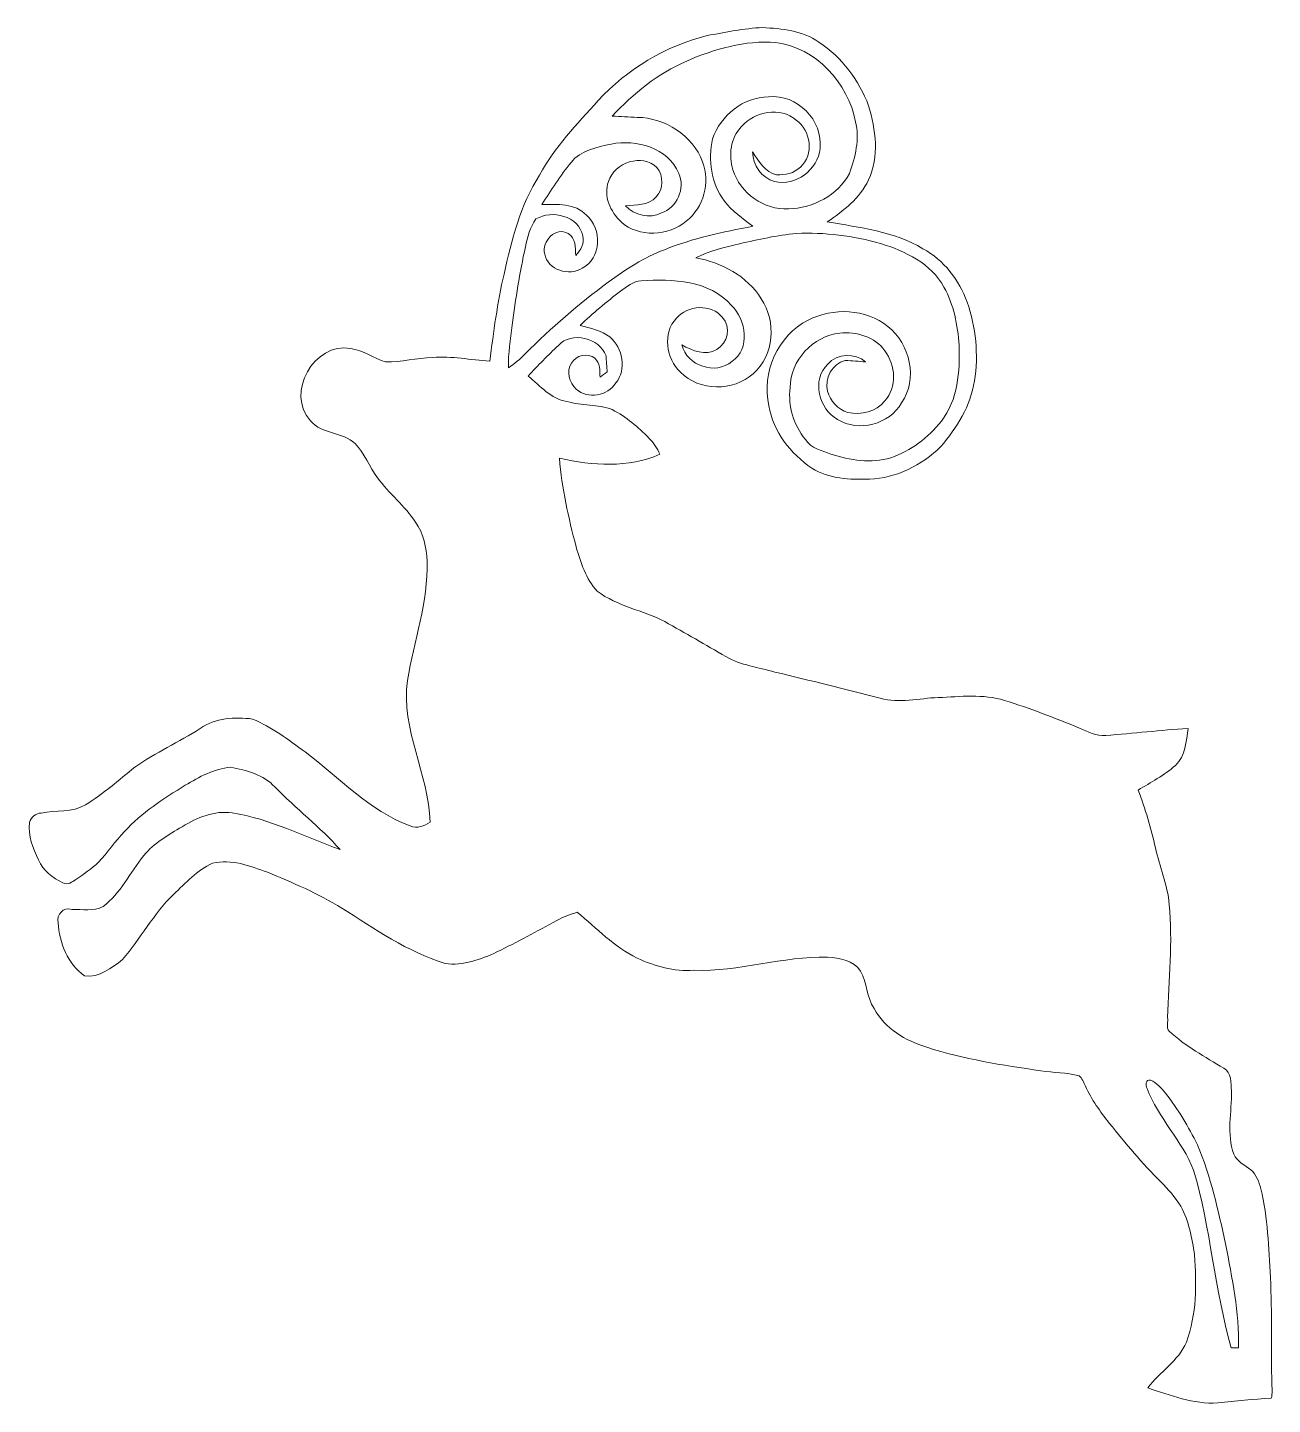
# Model space of a CAD drawing. Header units: centimetres. Extents: x -14.4 to 14.4, y -15.9 to 15.9.
import ezdxf

# ---------------------------------------------------------------- set-up
doc = ezdxf.new("R2010")
doc.units = ezdxf.units.CM
doc.header["$MEASUREMENT"] = 0
doc.layers.add('Layer 1', color=7, linetype='Continuous')

msp = doc.modelspace()

# ---------------------------------------------------------------- linework, layer by layer
at = {"layer": 'Layer 1', "color": 253, "lineweight": 9}
for points, knots in [([(1.30182, 15.685), (1.72727, 15.75626), (2.15096, 15.85187), (2.58347, 15.8695), (2.58347, 15.8695), (3.03043, 15.84375), (3.50986, 15.80212), (3.88486, 15.52943), (3.88486, 15.52943), (4.41826, 15.18829), (4.80491, 14.65136), (5.0321, 14.06646), (5.0321, 14.06646), (5.18767, 13.51436), (5.29315, 12.88818), (5.02575, 12.35196), (5.02575, 12.35196), (4.82925, 11.93109), (4.4546, 11.63794), (4.07748, 11.38746), (4.07748, 11.38746), (4.82854, 11.24953), (5.617, 11.17156), (6.2841, 10.76693), (6.2841, 10.76693), (6.76635, 10.5034), (7.12583, 10.04691), (7.3054, 9.53185), (7.3054, 9.53185), (7.50754, 8.95189), (7.57421, 8.32218), (7.47543, 7.71434), (7.47543, 7.71434), (7.38442, 7.14319), (7.07221, 6.62955), (6.6958, 6.20128), (6.6958, 6.20128), (6.26294, 5.76771), (5.67098, 5.46997), (5.0522, 5.45233), (5.0522, 5.45233), (4.60206, 5.42975), (4.11382, 5.45445), (3.72223, 5.70316), (3.72223, 5.70316), (3.23117, 6.039), (2.82371, 6.54171), (2.73093, 7.14319), (2.73093, 7.14319), (2.5563, 7.90131), (2.93236, 8.76774), (3.6358, 9.11769), (3.6358, 9.11769), (4.21224, 9.41014), (4.96401, 9.38651), (5.47695, 8.97376), (5.47695, 8.97376), (5.99095, 8.57124), (6.17086, 7.75844), (5.79445, 7.20811), (5.79445, 7.20811), (5.5147, 6.71457), (4.79962, 6.52724), (4.31596, 6.8271), (4.31596, 6.8271), (3.88169, 7.0617), (3.70883, 7.74256), (4.09053, 8.10063), (4.09053, 8.10063), (4.30255, 8.35781), (4.71707, 8.36592), (4.9633, 8.15249), (4.9633, 8.15249), (4.80738, 8.16907), (4.65004, 8.18459), (4.49376, 8.18565), (4.49376, 8.18565), (4.19037, 8.12004), (4.00587, 7.77008), (4.08277, 7.47727), (4.08277, 7.47727), (4.14909, 7.25326), (4.32548, 7.05359), (4.55443, 6.99079), (4.55443, 6.99079), (4.85112, 6.92553), (5.21095, 6.99362), (5.40075, 7.24973), (5.40075, 7.24973), (5.69355, 7.56829), (5.65792, 8.07805), (5.40569, 8.4079), (5.40569, 8.4079), (5.18132, 8.74163), (4.74529, 8.85311), (4.3657, 8.8203), (4.3657, 8.8203), (3.74587, 8.74763), (3.22446, 8.18989), (3.22058, 7.56124), (3.22058, 7.56124), (3.16731, 7.13367), (3.29572, 6.69375), (3.57442, 6.36461), (3.57442, 6.36461), (3.70212, 6.16177), (3.94977, 6.10391), (4.15932, 6.02806), (4.15932, 6.02806), (4.6003, 5.88801), (5.0903, 5.79805), (5.54221, 5.94445), (5.54221, 5.94445), (6.00576, 6.09615), (6.40617, 6.40942), (6.71132, 6.78477), (6.71132, 6.78477), (7.09549, 7.28113), (7.1403, 7.93624), (7.1216, 8.53843), (7.1216, 8.53843), (7.08703, 9.00057), (7.00024, 9.47294), (6.76988, 9.8804), (6.76988, 9.8804), (6.47319, 10.4265), (5.87453, 10.71189), (5.3055, 10.88581), (5.3055, 10.88581), (4.67544, 11.06114), (4.01821, 11.1504), (3.36416, 11.11759), (3.36416, 11.11759), (2.92072, 11.08055), (2.48716, 10.97612), (2.05359, 10.88158), (2.05359, 10.88158), (1.70681, 10.80432), (1.36039, 10.71295), (1.03971, 10.55738), (1.03971, 10.55738), (1.63837, 10.44766), (2.22504, 10.13934), (2.55277, 9.61123), (2.55277, 9.61123), (2.90167, 9.08594), (2.85934, 8.30807), (2.36792, 7.88297), (2.36792, 7.88297), (1.90331, 7.47092), (1.12332, 7.47057), (0.68552, 7.92142), (0.68552, 7.92142), (0.35814, 8.22904), (0.26607, 8.82277), (0.59592, 9.16108), (0.59592, 9.16108), (0.85168, 9.46976), (1.40201, 9.50363), (1.65883, 9.17766), (1.65883, 9.17766), (1.86909, 8.96635), (1.77843, 8.5797), (1.52513, 8.44459), (1.52513, 8.44459), (1.26902, 8.27526), (0.96175, 8.41919), (0.7208, 8.54549), (0.7208, 8.54549), (0.83933, 8.06641), (1.49832, 7.83887), (1.87509, 8.16519), (1.87509, 8.16519), (2.31112, 8.45235), (2.20317, 9.13145), (1.86944, 9.45883), (1.86944, 9.45883), (1.34945, 10.03844), (0.50278, 10.07584), (-0.21794, 10.02398), (-0.21794, 10.02398), (-0.40527, 10.02045), (-0.55238, 9.88816), (-0.69948, 9.78762), (-0.69948, 9.78762), (-1.01804, 9.53362), (-1.33801, 9.27926), (-1.62905, 8.99351), (-1.62905, 8.99351), (-1.3874, 8.94165), (-1.14363, 8.87851), (-0.94078, 8.72928), (-0.94078, 8.72928), (-0.64551, 8.47952), (-0.54673, 7.97716), (-0.80391, 7.66813), (-0.80391, 7.66813), (-0.98735, 7.37038), (-1.4576, 7.28536), (-1.71866, 7.52843), (-1.71866, 7.52843), (-1.876, 7.67271), (-1.95996, 7.94153), (-1.82555, 8.12603), (-1.82555, 8.12603), (-1.72713, 8.30807), (-1.45055, 8.3691), (-1.28792, 8.24139), (-1.28792, 8.24139), (-1.16586, 8.13097), (-1.17185, 7.95211), (-1.16868, 7.80112), (-1.16868, 7.80112), (-1.11365, 7.84205), (-1.05861, 7.88297), (-1.00287, 7.92354), (-1.00287, 7.92354), (-1.00958, 8.01702), (-1.02333, 8.204), (-1.03004, 8.29748), (-1.03004, 8.29748), (-1.18244, 8.71094), (-1.82414, 8.87004), (-2.13, 8.53631), (-2.13, 8.53631), (-2.36742, 8.3056), (-2.60484, 8.07453), (-2.82744, 7.82864), (-2.82744, 7.82864), (-2.55086, 7.60604), (-2.3078, 7.29454), (-1.9335, 7.24303), (-1.9335, 7.24303), (-1.59413, 7.12661), (-1.21772, 7.19329), (-0.88716, 7.05288), (-0.88716, 7.05288), (-0.56331, 6.8899), (-0.28815, 6.64578), (-0.03415, 6.39037), (-0.03415, 6.39037), (0.07239, 6.2863), (0.15036, 6.15753), (0.21139, 6.02242), (0.21139, 6.02242), (-0.51745, 5.70139), (-1.34295, 5.7596), (-2.10248, 5.93352), (-2.10248, 5.93352), (-2.06015, 5.23996), (-1.89082, 4.56121), (-1.72219, 3.88917), (-1.72219, 3.88917), (-1.60824, 3.5304), (-1.50347, 3.14093), (-1.23288, 2.86435), (-1.23288, 2.86435), (-0.77075, 2.51792), (-0.18161, 2.42444), (0.32463, 2.16268), (0.32463, 2.16268), (0.80017, 1.90197), (1.26549, 1.62293), (1.73786, 1.35623), (1.73786, 1.35623), (2.08323, 1.15479), (2.48575, 1.10399), (2.86533, 0.99957), (2.86533, 0.99957), (3.67919, 0.80907), (4.4867, 0.59282), (5.2988, 0.39526), (5.2988, 0.39526), (5.73906, 0.26861), (6.19309, 0.39667), (6.639, 0.40937), (6.639, 0.40937), (7.14735, 0.4323), (7.67511, 0.49721), (8.17005, 0.34376), (8.17005, 0.34376), (8.75636, 0.16172), (9.33175, -0.05559), (9.89689, -0.29548), (9.89689, -0.29548), (10.09234, -0.37662), (10.28707, -0.48986), (10.50862, -0.46411), (10.50862, -0.46411), (11.14221, -0.42001), (11.77297, -0.34063), (12.40727, -0.30077), (12.40727, -0.30077), (12.36564, -0.59993), (12.35082, -0.93401), (12.11517, -1.15767), (12.11517, -1.15767), (11.85376, -1.38274), (11.54861, -1.54855), (11.25368, -1.72493), (11.25368, -1.72493), (11.4202, -2.15673), (11.55002, -2.60229), (11.65232, -3.05385), (11.65232, -3.05385), (11.74581, -3.4927), (11.93596, -3.91039), (11.97229, -4.3616), (11.97229, -4.3616), (12.05202, -5.23119), (11.96665, -6.10326), (11.93243, -6.97286), (11.93243, -6.97286), (11.95889, -7.05964), (11.89045, -7.20816), (11.97123, -7.28718), (11.97123, -7.28718), (12.34694, -7.6329), (12.79709, -7.88055), (13.23171, -8.14302), (13.23171, -8.14302), (13.41198, -8.24145), (13.40245, -8.48733), (13.40633, -8.66478), (13.40633, -8.66478), (13.4215, -9.15196), (13.28639, -9.65855), (13.46631, -10.12775), (13.46631, -10.12775), (13.53651, -10.30096), (13.7189, -10.3761), (13.85754, -10.48441), (13.85754, -10.48441), (13.9803, -10.59765), (14.04945, -10.76134), (14.08402, -10.92291), (14.08402, -10.92291), (14.25265, -11.59142), (14.26429, -12.28393), (14.30592, -12.96831), (14.30592, -12.96831), (14.35425, -13.79134), (14.31333, -14.61614), (14.34331, -15.43988), (14.34331, -15.43988), (14.34508, -15.54359), (14.35531, -15.64978), (14.3285, -15.75173), (14.3285, -15.75173), (13.9161, -15.78595), (13.50229, -15.80853), (13.09166, -15.86568), (13.09166, -15.86568), (12.5318, -15.9006), (11.99981, -15.68858), (11.47664, -15.5196), (11.47664, -15.5196), (11.74934, -15.14566), (12.18608, -14.90048), (12.36811, -14.46198), (12.36811, -14.46198), (12.60588, -13.82239), (12.60518, -13.12283), (12.55473, -12.45114), (12.55473, -12.45114), (12.50146, -12.0645), (12.42667, -11.66868), (12.23652, -11.32331), (12.23652, -11.32331), (12.10741, -11.11729), (11.94901, -10.93208), (11.7765, -10.76204), (11.7765, -10.76204), (11.34929, -10.33977), (10.963, -9.87833), (10.58835, -9.40949), (10.58835, -9.40949), (10.37774, -9.1435), (10.17807, -8.86551), (10.0359, -8.55612), (10.0359, -8.55612), (9.99215, -8.47357), (9.96181, -8.37832), (9.89126, -8.31447), (9.89126, -8.31447), (9.60163, -8.24744), (9.30247, -8.24321), (9.00896, -8.19982), (9.00896, -8.19982), (8.11996, -8.07776), (7.2299, -7.93029), (6.3723, -7.65936), (6.3723, -7.65936), (5.8837, -7.50343), (5.40251, -7.2325), (5.15663, -6.7626), (5.15663, -6.7626), (4.98659, -6.5026), (4.99717, -6.17417), (4.84795, -5.90676), (4.84795, -5.90676), (4.68849, -5.6517), (4.36076, -5.59561), (4.08453, -5.58115), (4.08453, -5.58115), (3.04384, -5.55222), (2.03842, -5.92369), (0.99597, -5.88383), (0.99597, -5.88383), (0.54335, -5.91135), (0.09497, -5.7907), (-0.31213, -5.60126), (-0.31213, -5.60126), (-0.84024, -5.34549), (-1.24558, -4.91193), (-1.69291, -4.54469), (-1.69291, -4.54469), (-1.85589, -4.5902), (-2.0157, -4.64911), (-2.16422, -4.7306), (-2.16422, -4.7306), (-2.62318, -4.9786), (-3.07932, -5.2326), (-3.54993, -5.45909), (-3.54993, -5.45909), (-3.91999, -5.63477), (-4.32992, -5.78576), (-4.7455, -5.72438), (-4.7455, -5.72438), (-5.61475, -5.45697), (-6.3711, -4.93063), (-7.12958, -4.44591), (-7.12958, -4.44591), (-7.67532, -4.11959), (-8.25704, -3.85642), (-8.84725, -3.62182), (-8.84725, -3.62182), (-9.24871, -3.4733), (-9.68403, -3.30891), (-10.11337, -3.41298), (-10.11337, -3.41298), (-10.47002, -3.57102), (-10.73743, -3.86806), (-11.01507, -4.13405), (-11.01507, -4.13405), (-11.47721, -4.5775), (-11.77601, -5.15676), (-12.19441, -5.63618), (-12.19441, -5.63618), (-12.43747, -5.83091), (-12.73698, -6.05951), (-13.06894, -6.00907), (-13.06894, -6.00907), (-13.45911, -5.7399), (-13.65279, -5.24566), (-13.67995, -4.78634), (-13.67995, -4.78634), (-13.72687, -4.60395), (-13.55401, -4.40887), (-13.36245, -4.48048), (-13.36245, -4.48048), (-13.12644, -4.46496), (-12.86221, -4.53375), (-12.64243, -4.4131), (-12.64243, -4.4131), (-12.23356, -4.10477), (-12.01273, -3.62817), (-11.70334, -3.23306), (-11.70334, -3.23306), (-11.46028, -2.94907), (-11.13537, -2.75363), (-10.81504, -2.56913), (-10.81504, -2.56913), (-10.46861, -2.35993), (-10.07492, -2.19166), (-9.65934, -2.25022), (-9.65934, -2.25022), (-8.78551, -2.3878), (-7.99353, -2.80126), (-7.16979, -3.09759), (-7.16979, -3.09759), (-7.63123, -2.57548), (-8.19038, -2.15003), (-8.67685, -1.65191), (-8.67685, -1.65191), (-8.93439, -1.36404), (-9.3316, -1.26738), (-9.69639, -1.19894), (-9.69639, -1.19894), (-10.08091, -1.22999), (-10.42239, -1.42296), (-10.74731, -1.61487), (-10.74731, -1.61487), (-11.24332, -1.92884), (-11.7552, -2.23999), (-12.14854, -2.68308), (-12.14854, -2.68308), (-12.36092, -2.9078), (-12.53801, -3.1625), (-12.7458, -3.3911), (-12.7458, -3.3911), (-12.90349, -3.5428), (-13.09117, -3.65886), (-13.26685, -3.78833), (-13.26685, -3.78833), (-13.3554, -3.84478), (-13.46229, -3.9238), (-13.56989, -3.8663), (-13.56989, -3.8663), (-13.80413, -3.7527), (-14.03026, -3.58478), (-14.13186, -3.33607), (-14.13186, -3.33607), (-14.25251, -3.06514), (-14.38551, -2.77656), (-14.33612, -2.47141), (-14.33612, -2.47141), (-14.30472, -2.35217), (-14.19219, -2.26045), (-14.0673, -2.25445), (-14.0673, -2.25445), (-13.73287, -2.17755), (-13.35328, -2.25163), (-13.04883, -2.06254), (-13.04883, -2.06254), (-12.63573, -1.81913), (-12.28154, -1.49245), (-11.9076, -1.19541), (-11.9076, -1.19541), (-11.42923, -0.85781), (-10.89266, -0.61615), (-10.39877, -0.30395), (-10.39877, -0.30395), (-10.05163, -0.06229), (-9.59549, -0.03125), (-9.19015, -0.08628), (-9.19015, -0.08628), (-8.74741, -0.27184), (-8.36041, -0.5643), (-7.97518, -0.84581), (-7.97518, -0.84581), (-7.18884, -1.43848), (-6.49316, -2.1966), (-5.55372, -2.55185), (-5.55372, -2.55185), (-5.39285, -2.61323), (-5.22174, -2.56349), (-5.08945, -2.4633), (-5.08945, -2.4633), (-5.12226, -1.34993), (-5.77279, -0.32758), (-5.61686, 0.80484), (-5.61686, 0.80484), (-5.45494, 1.71924), (-5.13849, 2.616), (-5.16248, 3.5558), (-5.16248, 3.5558), (-5.17412, 3.87047), (-5.23868, 4.19644), (-5.43024, 4.45397), (-5.43024, 4.45397), (-5.67366, 4.83603), (-6.03773, 5.11719), (-6.3069, 5.47844), (-6.3069, 5.47844), (-6.49034, 5.7342), (-6.60217, 6.04076), (-6.82442, 6.2683), (-6.82442, 6.2683), (-7.11299, 6.54876), (-7.58819, 6.48032), (-7.85136, 6.79253), (-7.85136, 6.79253), (-8.43802, 7.41942), (-7.77057, 8.62839), (-6.92638, 8.46223), (-6.92638, 8.46223), (-6.63286, 8.43154), (-6.39791, 8.23539), (-6.12169, 8.15496), (-6.12169, 8.15496), (-5.75692, 8.14967), (-5.39991, 8.2488), (-5.03548, 8.25621), (-5.03548, 8.25621), (-4.59203, 8.29713), (-4.1553, 8.19765), (-3.71468, 8.17154), (-3.71468, 8.17154), (-3.62542, 8.84358), (-3.5397, 9.51704), (-3.38553, 10.17779), (-3.38553, 10.17779), (-3.20985, 10.96801), (-3.01018, 11.77587), (-2.56603, 12.46485), (-2.56603, 12.46485), (-2.21643, 13.11078), (-1.70208, 13.64065), (-1.21525, 14.18323), (-1.21525, 14.18323), (-0.54038, 14.9103), (0.34086, 15.43982), (1.30182, 15.685), (1.30182, 15.685), (1.30182, 15.685), (1.30182, 15.685), (1.30182, 15.685)], [0, 0, 0, 0, 0.00653595, 0.00653595, 0.00653595, 0.00653595, 0.0130719, 0.0130719, 0.0130719, 0.0130719, 0.01960784, 0.01960784, 0.01960784, 0.01960784, 0.02614379, 0.02614379, 0.02614379, 0.02614379, 0.03267974, 0.03267974, 0.03267974, 0.03267974, 0.03921569, 0.03921569, 0.03921569, 0.03921569, 0.04575163, 0.04575163, 0.04575163, 0.04575163, 0.05228758, 0.05228758, 0.05228758, 0.05228758, 0.05882353, 0.05882353, 0.05882353, 0.05882353, 0.06535948, 0.06535948, 0.06535948, 0.06535948, 0.07189542, 0.07189542, 0.07189542, 0.07189542, 0.07843137, 0.07843137, 0.07843137, 0.07843137, 0.08496732, 0.08496732, 0.08496732, 0.08496732, 0.09150327, 0.09150327, 0.09150327, 0.09150327, 0.09803922, 0.09803922, 0.09803922, 0.09803922, 0.10457516, 0.10457516, 0.10457516, 0.10457516, 0.11111111, 0.11111111, 0.11111111, 0.11111111, 0.11764706, 0.11764706, 0.11764706, 0.11764706, 0.12418301, 0.12418301, 0.12418301, 0.12418301, 0.13071895, 0.13071895, 0.13071895, 0.13071895, 0.1372549, 0.1372549, 0.1372549, 0.1372549, 0.14379085, 0.14379085, 0.14379085, 0.14379085, 0.1503268, 0.1503268, 0.1503268, 0.1503268, 0.15686275, 0.15686275, 0.15686275, 0.15686275, 0.16339869, 0.16339869, 0.16339869, 0.16339869, 0.16993464, 0.16993464, 0.16993464, 0.16993464, 0.17647059, 0.17647059, 0.17647059, 0.17647059, 0.18300654, 0.18300654, 0.18300654, 0.18300654, 0.18954248, 0.18954248, 0.18954248, 0.18954248, 0.19607843, 0.19607843, 0.19607843, 0.19607843, 0.20261438, 0.20261438, 0.20261438, 0.20261438, 0.20915033, 0.20915033, 0.20915033, 0.20915033, 0.21568627, 0.21568627, 0.21568627, 0.21568627, 0.22222222, 0.22222222, 0.22222222, 0.22222222, 0.22875817, 0.22875817, 0.22875817, 0.22875817, 0.23529412, 0.23529412, 0.23529412, 0.23529412, 0.24183007, 0.24183007, 0.24183007, 0.24183007, 0.24836601, 0.24836601, 0.24836601, 0.24836601, 0.25490196, 0.25490196, 0.25490196, 0.25490196, 0.26143791, 0.26143791, 0.26143791, 0.26143791, 0.26797386, 0.26797386, 0.26797386, 0.26797386, 0.2745098, 0.2745098, 0.2745098, 0.2745098, 0.28104575, 0.28104575, 0.28104575, 0.28104575, 0.2875817, 0.2875817, 0.2875817, 0.2875817, 0.29411765, 0.29411765, 0.29411765, 0.29411765, 0.30065359, 0.30065359, 0.30065359, 0.30065359, 0.30718954, 0.30718954, 0.30718954, 0.30718954, 0.31372549, 0.31372549, 0.31372549, 0.31372549, 0.32026144, 0.32026144, 0.32026144, 0.32026144, 0.32679739, 0.32679739, 0.32679739, 0.32679739, 0.33333333, 0.33333333, 0.33333333, 0.33333333, 0.33986928, 0.33986928, 0.33986928, 0.33986928, 0.34640523, 0.34640523, 0.34640523, 0.34640523, 0.35294118, 0.35294118, 0.35294118, 0.35294118, 0.35947712, 0.35947712, 0.35947712, 0.35947712, 0.36601307, 0.36601307, 0.36601307, 0.36601307, 0.37254902, 0.37254902, 0.37254902, 0.37254902, 0.37908497, 0.37908497, 0.37908497, 0.37908497, 0.38562092, 0.38562092, 0.38562092, 0.38562092, 0.39215686, 0.39215686, 0.39215686, 0.39215686, 0.39869281, 0.39869281, 0.39869281, 0.39869281, 0.40522876, 0.40522876, 0.40522876, 0.40522876, 0.41176471, 0.41176471, 0.41176471, 0.41176471, 0.41830065, 0.41830065, 0.41830065, 0.41830065, 0.4248366, 0.4248366, 0.4248366, 0.4248366, 0.43137255, 0.43137255, 0.43137255, 0.43137255, 0.4379085, 0.4379085, 0.4379085, 0.4379085, 0.44444444, 0.44444444, 0.44444444, 0.44444444, 0.45098039, 0.45098039, 0.45098039, 0.45098039, 0.45751634, 0.45751634, 0.45751634, 0.45751634, 0.46405229, 0.46405229, 0.46405229, 0.46405229, 0.47058824, 0.47058824, 0.47058824, 0.47058824, 0.47712418, 0.47712418, 0.47712418, 0.47712418, 0.48366013, 0.48366013, 0.48366013, 0.48366013, 0.49019608, 0.49019608, 0.49019608, 0.49019608, 0.49673203, 0.49673203, 0.49673203, 0.49673203, 0.50326797, 0.50326797, 0.50326797, 0.50326797, 0.50980392, 0.50980392, 0.50980392, 0.50980392, 0.51633987, 0.51633987, 0.51633987, 0.51633987, 0.52287582, 0.52287582, 0.52287582, 0.52287582, 0.52941176, 0.52941176, 0.52941176, 0.52941176, 0.53594771, 0.53594771, 0.53594771, 0.53594771, 0.54248366, 0.54248366, 0.54248366, 0.54248366, 0.54901961, 0.54901961, 0.54901961, 0.54901961, 0.55555556, 0.55555556, 0.55555556, 0.55555556, 0.5620915, 0.5620915, 0.5620915, 0.5620915, 0.56862745, 0.56862745, 0.56862745, 0.56862745, 0.5751634, 0.5751634, 0.5751634, 0.5751634, 0.58169935, 0.58169935, 0.58169935, 0.58169935, 0.58823529, 0.58823529, 0.58823529, 0.58823529, 0.59477124, 0.59477124, 0.59477124, 0.59477124, 0.60130719, 0.60130719, 0.60130719, 0.60130719, 0.60784314, 0.60784314, 0.60784314, 0.60784314, 0.61437908, 0.61437908, 0.61437908, 0.61437908, 0.62091503, 0.62091503, 0.62091503, 0.62091503, 0.62745098, 0.62745098, 0.62745098, 0.62745098, 0.63398693, 0.63398693, 0.63398693, 0.63398693, 0.64052288, 0.64052288, 0.64052288, 0.64052288, 0.64705882, 0.64705882, 0.64705882, 0.64705882, 0.65359477, 0.65359477, 0.65359477, 0.65359477, 0.66013072, 0.66013072, 0.66013072, 0.66013072, 0.66666667, 0.66666667, 0.66666667, 0.66666667, 0.67320261, 0.67320261, 0.67320261, 0.67320261, 0.67973856, 0.67973856, 0.67973856, 0.67973856, 0.68627451, 0.68627451, 0.68627451, 0.68627451, 0.69281046, 0.69281046, 0.69281046, 0.69281046, 0.69934641, 0.69934641, 0.69934641, 0.69934641, 0.70588235, 0.70588235, 0.70588235, 0.70588235, 0.7124183, 0.7124183, 0.7124183, 0.7124183, 0.71895425, 0.71895425, 0.71895425, 0.71895425, 0.7254902, 0.7254902, 0.7254902, 0.7254902, 0.73202614, 0.73202614, 0.73202614, 0.73202614, 0.73856209, 0.73856209, 0.73856209, 0.73856209, 0.74509804, 0.74509804, 0.74509804, 0.74509804, 0.75163399, 0.75163399, 0.75163399, 0.75163399, 0.75816993, 0.75816993, 0.75816993, 0.75816993, 0.76470588, 0.76470588, 0.76470588, 0.76470588, 0.77124183, 0.77124183, 0.77124183, 0.77124183, 0.77777778, 0.77777778, 0.77777778, 0.77777778, 0.78431373, 0.78431373, 0.78431373, 0.78431373, 0.79084967, 0.79084967, 0.79084967, 0.79084967, 0.79738562, 0.79738562, 0.79738562, 0.79738562, 0.80392157, 0.80392157, 0.80392157, 0.80392157, 0.81045752, 0.81045752, 0.81045752, 0.81045752, 0.81699346, 0.81699346, 0.81699346, 0.81699346, 0.82352941, 0.82352941, 0.82352941, 0.82352941, 0.83006536, 0.83006536, 0.83006536, 0.83006536, 0.83660131, 0.83660131, 0.83660131, 0.83660131, 0.84313725, 0.84313725, 0.84313725, 0.84313725, 0.8496732, 0.8496732, 0.8496732, 0.8496732, 0.85620915, 0.85620915, 0.85620915, 0.85620915, 0.8627451, 0.8627451, 0.8627451, 0.8627451, 0.86928105, 0.86928105, 0.86928105, 0.86928105, 0.87581699, 0.87581699, 0.87581699, 0.87581699, 0.88235294, 0.88235294, 0.88235294, 0.88235294, 0.88888889, 0.88888889, 0.88888889, 0.88888889, 0.89542484, 0.89542484, 0.89542484, 0.89542484, 0.90196078, 0.90196078, 0.90196078, 0.90196078, 0.90849673, 0.90849673, 0.90849673, 0.90849673, 0.91503268, 0.91503268, 0.91503268, 0.91503268, 0.92156863, 0.92156863, 0.92156863, 0.92156863, 0.92810458, 0.92810458, 0.92810458, 0.92810458, 0.93464052, 0.93464052, 0.93464052, 0.93464052, 0.94117647, 0.94117647, 0.94117647, 0.94117647, 0.94771242, 0.94771242, 0.94771242, 0.94771242, 0.95424837, 0.95424837, 0.95424837, 0.95424837, 0.96078431, 0.96078431, 0.96078431, 0.96078431, 0.96732026, 0.96732026, 0.96732026, 0.96732026, 0.97385621, 0.97385621, 0.97385621, 0.97385621, 0.98039216, 0.98039216, 0.98039216, 0.98039216, 0.9869281, 0.9869281, 0.9869281, 0.9869281, 1, 1, 1, 1]), ([(0.83228, 15.09727), (0.16941, 14.81082), (-0.39998, 14.34621), (-0.89104, 13.82339), (-0.89104, 13.82339), (-0.69737, 13.81704), (-0.50369, 13.80822), (-0.30967, 13.79694), (-0.30967, 13.79694), (0.33204, 13.78847), (0.96951, 13.37854), (1.19846, 12.77247), (1.19846, 12.77247), (1.38155, 12.29551), (1.2288, 11.71696), (0.82205, 11.4044), (0.82205, 11.4044), (0.40788, 11.05127), (-0.26698, 11.01775), (-0.6829, 11.38535), (-0.6829, 11.38535), (-0.92985, 11.61712), (-1.09671, 11.98331), (-0.9743, 12.3188), (-0.9743, 12.3188), (-0.82825, 12.74883), (-0.2003, 12.98025), (0.14648, 12.63947), (0.14648, 12.63947), (0.29993, 12.44827), (0.30205, 12.13747), (0.12355, 11.96214), (0.12355, 11.96214), (-0.04685, 11.75329), (-0.33895, 11.78222), (-0.57883, 11.75541), (-0.57883, 11.75541), (-0.36999, 11.53916), (-0.02497, 11.44532), (0.24843, 11.59031), (0.24843, 11.59031), (0.60438, 11.71237), (0.81287, 12.16005), (0.64707, 12.50436), (0.64707, 12.50436), (0.40612, 13.10055), (-0.33436, 13.2914), (-0.91468, 13.18063), (-0.91468, 13.18063), (-1.23818, 13.10408), (-1.61953, 13.03811), (-1.83578, 12.7573), (-1.83578, 12.7573), (-2.08767, 12.45215), (-2.29651, 12.11419), (-2.51488, 11.78504), (-2.51488, 11.78504), (-2.16069, 11.78928), (-1.74582, 11.82491), (-1.48124, 11.54022), (-1.48124, 11.54022), (-1.11717, 11.23259), (-1.13587, 10.53833), (-1.58002, 10.31537), (-1.58002, 10.31537), (-1.87423, 10.12593), (-2.38223, 10.2741), (-2.44503, 10.64381), (-2.44503, 10.64381), (-2.52335, 10.9292), (-2.19138, 11.2968), (-1.90704, 11.11406), (-1.90704, 11.11406), (-1.71831, 11.01317), (-1.74653, 10.79197), (-1.72818, 10.61206), (-1.72818, 10.61206), (-1.61459, 10.72847), (-1.51581, 10.89252), (-1.56767, 11.06044), (-1.56767, 11.06044), (-1.65728, 11.52575), (-2.28205, 11.67145), (-2.64859, 11.45343), (-2.64859, 11.45343), (-2.78864, 11.26611), (-2.83767, 11.03257), (-2.89094, 10.80997), (-2.89094, 10.80997), (-3.025, 10.21377), (-3.11813, 9.60946), (-3.19433, 9.00339), (-3.19433, 9.00339), (-3.23384, 8.67742), (-3.29134, 8.3511), (-3.28464, 8.02161), (-3.28464, 8.02161), (-3.13612, 8.10663), (-3.013, 8.22657), (-2.8927, 8.34617), (-2.8927, 8.34617), (-2.29686, 8.94271), (-1.65481, 9.49234), (-0.97747, 9.99434), (-0.97747, 9.99434), (-0.57248, 10.28574), (-0.15303, 10.57008), (0.31863, 10.74364), (0.31863, 10.74364), (0.97374, 11.00646), (1.66589, 11.15745), (2.35839, 11.28269), (2.35839, 11.28269), (2.12944, 11.46472), (1.8765, 11.62559), (1.70293, 11.86654), (1.70293, 11.86654), (1.39672, 12.26905), (1.31805, 12.81515), (1.42847, 13.30093), (1.42847, 13.30093), (1.6158, 13.83856), (2.14073, 14.27283), (2.72422, 14.26789), (2.72422, 14.26789), (3.37192, 14.34692), (3.99034, 13.72356), (3.90991, 13.07939), (3.90991, 13.07939), (3.86758, 12.5922), (3.34158, 12.1925), (2.8611, 12.31844), (2.8611, 12.31844), (2.56018, 12.39676), (2.36086, 12.69486), (2.35098, 12.99966), (2.35098, 12.99966), (2.49774, 12.79293), (2.63356, 12.52341), (2.9059, 12.47296), (2.9059, 12.47296), (3.09817, 12.46379), (3.3183, 12.50506), (3.45694, 12.65041), (3.45694, 12.65041), (3.78185, 12.93369), (3.69683, 13.50095), (3.35781, 13.73344), (3.35781, 13.73344), (2.99586, 14.05482), (2.39755, 13.93734), (2.09981, 13.58456), (2.09981, 13.58456), (1.83664, 13.32774), (1.79924, 12.92452), (1.89696, 12.58655), (1.89696, 12.58655), (2.06806, 12.04998), (2.61663, 11.65416), (3.18319, 11.68556), (3.18319, 11.68556), (3.7441, 11.69861), (4.3209, 11.99953), (4.58865, 12.50471), (4.58865, 12.50471), (4.728, 12.88218), (4.82537, 13.29458), (4.73223, 13.69639), (4.73223, 13.69639), (4.55902, 14.5921), (3.81572, 15.40842), (2.89038, 15.52378), (2.89038, 15.52378), (2.17883, 15.58023), (1.47927, 15.37491), (0.83228, 15.09727), (0.83228, 15.09727), (0.83228, 15.09727), (0.83228, 15.09727), (0.83228, 15.09727)], [0, 0, 0, 0, 0.02173913, 0.02173913, 0.02173913, 0.02173913, 0.04347826, 0.04347826, 0.04347826, 0.04347826, 0.06521739, 0.06521739, 0.06521739, 0.06521739, 0.08695652, 0.08695652, 0.08695652, 0.08695652, 0.10869565, 0.10869565, 0.10869565, 0.10869565, 0.13043478, 0.13043478, 0.13043478, 0.13043478, 0.15217391, 0.15217391, 0.15217391, 0.15217391, 0.17391304, 0.17391304, 0.17391304, 0.17391304, 0.19565217, 0.19565217, 0.19565217, 0.19565217, 0.2173913, 0.2173913, 0.2173913, 0.2173913, 0.23913043, 0.23913043, 0.23913043, 0.23913043, 0.26086957, 0.26086957, 0.26086957, 0.26086957, 0.2826087, 0.2826087, 0.2826087, 0.2826087, 0.30434783, 0.30434783, 0.30434783, 0.30434783, 0.32608696, 0.32608696, 0.32608696, 0.32608696, 0.34782609, 0.34782609, 0.34782609, 0.34782609, 0.36956522, 0.36956522, 0.36956522, 0.36956522, 0.39130435, 0.39130435, 0.39130435, 0.39130435, 0.41304348, 0.41304348, 0.41304348, 0.41304348, 0.43478261, 0.43478261, 0.43478261, 0.43478261, 0.45652174, 0.45652174, 0.45652174, 0.45652174, 0.47826087, 0.47826087, 0.47826087, 0.47826087, 0.5, 0.5, 0.5, 0.5, 0.52173913, 0.52173913, 0.52173913, 0.52173913, 0.54347826, 0.54347826, 0.54347826, 0.54347826, 0.56521739, 0.56521739, 0.56521739, 0.56521739, 0.58695652, 0.58695652, 0.58695652, 0.58695652, 0.60869565, 0.60869565, 0.60869565, 0.60869565, 0.63043478, 0.63043478, 0.63043478, 0.63043478, 0.65217391, 0.65217391, 0.65217391, 0.65217391, 0.67391304, 0.67391304, 0.67391304, 0.67391304, 0.69565217, 0.69565217, 0.69565217, 0.69565217, 0.7173913, 0.7173913, 0.7173913, 0.7173913, 0.73913043, 0.73913043, 0.73913043, 0.73913043, 0.76086957, 0.76086957, 0.76086957, 0.76086957, 0.7826087, 0.7826087, 0.7826087, 0.7826087, 0.80434783, 0.80434783, 0.80434783, 0.80434783, 0.82608696, 0.82608696, 0.82608696, 0.82608696, 0.84782609, 0.84782609, 0.84782609, 0.84782609, 0.86956522, 0.86956522, 0.86956522, 0.86956522, 0.89130435, 0.89130435, 0.89130435, 0.89130435, 0.91304348, 0.91304348, 0.91304348, 0.91304348, 0.93478261, 0.93478261, 0.93478261, 0.93478261, 0.95652174, 0.95652174, 0.95652174, 0.95652174, 1, 1, 1, 1]), ([(11.459, -8.60798), (11.72182, -9.28919), (12.26933, -9.81695), (12.53392, -10.49781), (12.53392, -10.49781), (12.93291, -11.83907), (13.01581, -13.25054), (13.40528, -14.59427), (13.40528, -14.59427), (13.4596, -14.59286), (13.51428, -14.59215), (13.56932, -14.5918), (13.56932, -14.5918), (13.59825, -13.78182), (13.42115, -12.98489), (13.27263, -12.19361), (13.27263, -12.19361), (13.09871, -11.42279), (12.93608, -10.6421), (12.62317, -9.91361), (12.62317, -9.91361), (12.41679, -9.49134), (12.17161, -9.0867), (11.8841, -8.71487), (11.8841, -8.71487), (11.78532, -8.60304), (11.68055, -8.47498), (11.54261, -8.41995), (11.54261, -8.41995), (11.42231, -8.39914), (11.42443, -8.52931), (11.459, -8.60798)], [0, 0, 0, 0, 0.11111111, 0.11111111, 0.11111111, 0.11111111, 0.22222222, 0.22222222, 0.22222222, 0.22222222, 0.33333333, 0.33333333, 0.33333333, 0.33333333, 0.44444444, 0.44444444, 0.44444444, 0.44444444, 0.55555556, 0.55555556, 0.55555556, 0.55555556, 0.66666667, 0.66666667, 0.66666667, 0.66666667, 0.77777778, 0.77777778, 0.77777778, 0.77777778, 1, 1, 1, 1])]:
    msp.add_open_spline(points, degree=3, knots=knots, dxfattribs=at)

doc.saveas('drawing.dxf')
